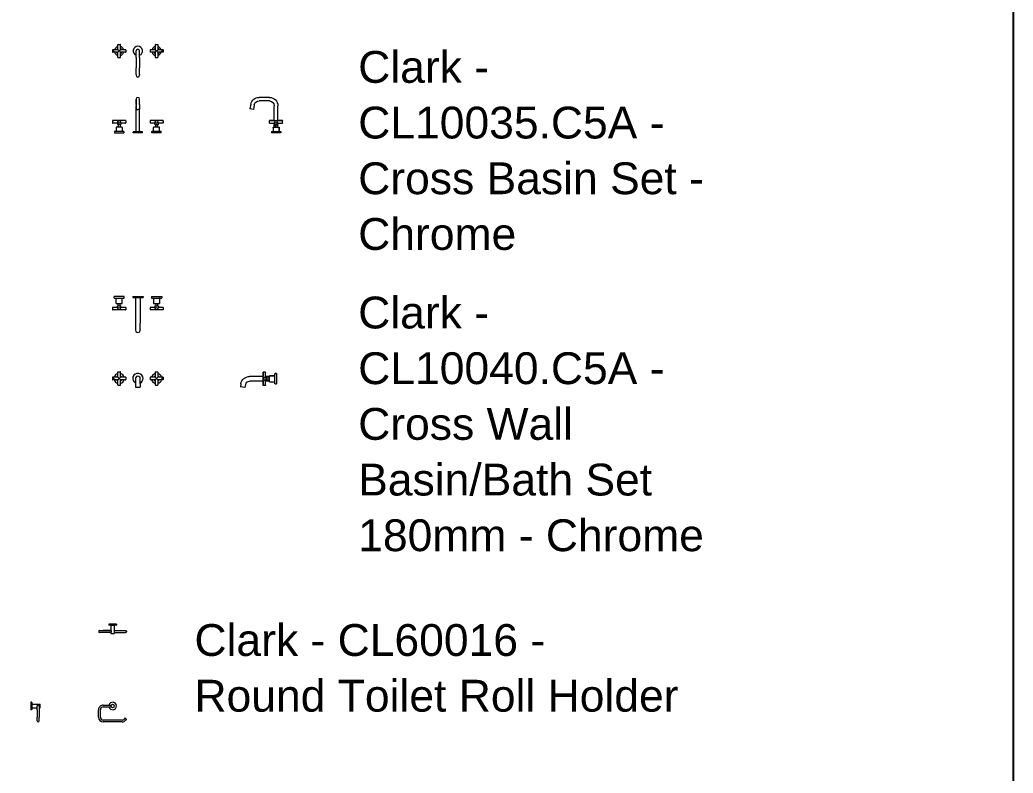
# Model space of a CAD drawing. Header units: millimetres. Extents: x 6670 to 127750, y 41694 to 79093.
# Drawn here: x 80443 to 85751, y 49210 to 53235 of the extents above; entities that cross this region are included whole.
import ezdxf

# ---------------------------------------------------------------- set-up
doc = ezdxf.new("R2010")
doc.units = ezdxf.units.MM
doc.header["$LTSCALE"] = 1000
doc.layers.add('I-E_40_15-FIXTURES', color=8, linetype='Continuous', lineweight=13)
doc.layers.add('I-Z_20_10_90-TEXT', color=7, linetype='Continuous', lineweight=13)
doc.styles.add('1.7mm THIN', font='HelveticaNowDisplay-Thin.ttf', dxfattribs={"height": 1.7})

# ---------------------------------------------------------------- blocks, each defined once
blk = doc.blocks.new('CL10035.C5A - Cross Basin Set - Chrome - plan')
for p, q in [((-135, 6.2), (-135, 0)), ((-106.7, 6.7), (-134.5, 6.7)), ((-130, 0), (-130, 1.5)), ((-130, 1.5), (-129.8, 1.3)), ((-130, 1.5), (-130, 0)), ((-130, 1.5), (-129.8, 1.3)), ((-129.8, 1.3), (-129.8, 0.1)), ((-129.8, 1.3), (-129.8, 0.1)), ((-129.8, 1.3), (-129.8, 0.1)), ((-127.8, 0.1), (-129.8, 0.1)), ((-127.7, 0.1), (-129.8, 0.1)), ((-127.8, 0.1), (-127.8, 1.5)), ((-127.8, 1.5), (-127.6, 1.3)), ((-127.7, 1.5), (-127.7, 0.1)), ((-127.7, 1.5), (-127.6, 1.3)), ((-127.6, 1.3), (-127.6, 0)), ((-127.6, 1.3), (-127.6, 0)), ((-127.6, 1.3), (-127.6, 0)), ((-106.7, 6.7), (-106.7, 34.5)), ((-106.7, 6.7), (-106.7, 6.7)), ((-106.7, 6.7), (-106.7, 6.7)), ((-100, 0), (-106.7, 6.7)), ((-106.2, 35), (-97, 35)), ((-100, 0), (-96.8, 3.2)), ((-97, 35), (-93.8, 35)), ((-93.3, 6.7), (-96.8, 3.2)), ((-93.3, 6.7), (-93.3, 34.5)), ((-93.3, 6.7), (-93.3, 6.7)), ((-93.3, 6.7), (-93.3, 6.7)), ((-65.5, 6.7), (-93.3, 6.7)), ((-65, 6.2), (-65, 0)), ((-9.5, -34.5), (-9.5, 0)), ((9.5, -34.5), (9.5, 0)), ((65, 6.2), (65, 0)), ((93.3, 6.7), (65.5, 6.7)), ((93.3, 34.5), (93.3, 6.7)), ((93.3, 6.7), (93.3, 6.7)), ((93.3, 6.7), (93.3, 6.7)), ((93.3, 6.7), (96.8, 3.2)), ((93.8, 35), (97, 35)), ((100, 0), (96.8, 3.2)), ((97, 35), (106.2, 35)), ((100, 0), (106.7, 6.7)), ((106.7, 34.5), (106.7, 6.7)), ((106.7, 6.7), (106.7, 6.7)), ((106.7, 6.7), (106.7, 6.7)), ((134.5, 6.7), (106.7, 6.7)), ((131, 1), (130.9, 1)), ((131, 1), (130.9, 1)), ((130.9, 1), (131, 1)), ((130.9, 1), (130.9, 1)), ((130.9, 1), (131, 1)), ((131.1, 1.1), (131, 1)), ((131, 1), (131.1, 1.1)), ((131, 1), (131.1, 1.1)), ((131.1, 1), (131, 1)), ((131, 1), (131, 1)), ((131.1, 1.1), (131.1, 1.1)), ((135, 6.2), (135, 0)), ((-135, 0), (-135, -6.2)), ((-106.7, -6.7), (-134.5, -6.7)), ((-130, -1.5), (-130, 0)), ((-130, -1.5), (-130, 0)), ((-130, -1.5), (-129.8, -1.3)), ((-130, -1.5), (-129.8, -1.3)), ((-129.8, -0.1), (-129.8, -1.3)), ((-129.8, -0.1), (-127.8, -0.1)), ((-129.8, -0.1), (-129.8, -1.3)), ((-127.7, -0.1), (-129.8, -0.1)), ((-129.8, -0.1), (-129.8, -1.3)), ((-127.8, -1.5), (-127.8, -0.1)), ((-127.8, -1.5), (-127.6, -1.3)), ((-127.7, -0.1), (-127.7, -1.5)), ((-127.7, -1.5), (-127.6, -1.3)), ((-127.6, 0), (-127.6, -1.3)), ((-127.6, 0), (-127.6, -1.3)), ((-127.6, -1.3), (-127.6, 0)), ((-100, 0), (-106.7, -6.7)), ((-106.7, -6.7), (-106.7, -6.7)), ((-106.7, -6.7), (-106.7, -6.7)), ((-106.7, -34.5), (-106.7, -6.7)), ((-106.2, -35), (-97, -35)), ((-100, 0), (-96.8, -3.2)), ((-97, -35), (-93.8, -35)), ((-93.3, -6.7), (-96.8, -3.2)), ((-93.3, -6.7), (-93.3, -6.7)), ((-93.3, -6.7), (-93.3, -6.7)), ((-65.5, -6.7), (-93.3, -6.7)), ((-93.3, -34.5), (-93.3, -6.7)), ((-65, 0), (-65, -6.2)), ((-9.5, -34.5), (-9.5, -90.7)), ((9.5, -34.5), (9.5, -90.7)), ((65, 0), (65, -6.2)), ((93.3, -6.7), (65.5, -6.7)), ((93.3, -6.7), (96.8, -3.2)), ((93.3, -6.7), (93.3, -6.7)), ((93.3, -6.7), (93.3, -6.7)), ((93.3, -6.7), (93.3, -34.5)), ((93.8, -35), (97, -35)), ((100, 0), (96.8, -3.2)), ((97, -35), (106.2, -35)), ((100, 0), (106.7, -6.7)), ((106.7, -6.7), (106.7, -6.7)), ((106.7, -6.7), (106.7, -6.7)), ((106.7, -6.7), (106.7, -34.5)), ((134.5, -6.7), (106.7, -6.7)), ((128.5, -0.1), (128.5, 0)), ((128.5, 0), (128.5, 0)), ((128.5, 0), (128.5, 0)), ((128.7, 0), (128.7, 0)), ((128.7, 0), (128.7, 0)), ((131, -1.1), (130.9, -1)), ((131, -1), (130.9, -1)), ((130.9, -1), (130.9, -1)), ((131, -1.1), (130.9, -1)), ((131, -1.1), (130.9, -1)), ((131.1, -1.1), (131, -1)), ((131.1, -1.1), (131, -1.1)), ((131.1, -1.1), (131, -1.1)), ((131.1, -1.1), (131, -1.1)), ((131.1, -1.1), (131.1, -1.1)), ((135, 0), (135, -6.2)), ((-9.5, -125.6), (-9.5, -90.7)), ((9.5, -125.6), (9.5, -90.7)), ((-9.5, -125.6), (-9.5, -129.9)), ((9.5, -125.6), (9.5, -129.9))]:
    blk.add_line(p, q)
for centre, radius, start, end in [((-134.5, 6.2), 0.5, 90, 180), ((-100, 0), 25, 105.5454, 164.4548), ((-100, 0), 16, 114.7558, 155.2444), ((-106.2, 34.5), 0.5, 90, 180), ((-100, 0), 9.5, 134.8508, 135.1492), ((-93.8, 34.5), 0.5, 0, 90), ((-100, 0), 25, 15.5452, 74.4548), ((-100, 0), 16, 24.7556, 65.2444), ((-100, 0), 9.5, 44.8508, 45.1492), ((-65.5, 6.2), 0.5, 0, 90), ((0, 0), 25, 292.3337, 247.6663), ((0, 0), 9.5, 89.998, 179.9973), ((0, 0), 9.5, 0.0027, 90.002), ((0, 0), 9.5, 0.0055, 0.0725), ((65.5, 6.2), 0.5, 90, 180), ((100, 0), 25, 105.5454, 164.4548), ((100, 0), 16, 114.7558, 155.2444), ((93.8, 34.5), 0.5, 90, 180), ((100, 0), 9.5, 134.8508, 135.1492), ((106.2, 34.5), 0.5, 0, 90), ((100, 0), 25, 15.5452, 74.4548), ((100, 0), 16, 24.7556, 65.2444), ((100, 0), 9.5, 44.8508, 45.1492), ((130, 0), 1.51, 90.0684, 179.3612), ((130, 0), 1.5, 90.1175, 179.4071), ((130, 0), 1.35, 90.0657, 179.2944), ((130, 0), 1.34, 90.0659, 179.2895), ((130, 0), 1.35, 90.1141, 179.3446), ((130, 0), 1.35, 90.0654, 179.2946), ((130, 0), 1.5, 44.8179, 90.1704), ((130, 0), 1.49, 45.2582, 90.1646), ((130, 0), 1.34, 47.0845, 90.0728), ((130, 0), 1.32, 46.7521, 90.0893), ((130, 0), 1.33, 47.0264, 90.0693), ((130, 0), 1.34, 47.0846, 90.0728), ((134.5, 6.2), 0.5, 0, 90), ((-134.5, -6.2), 0.5, 180, 270), ((-100, 0), 25, 195.5454, 254.4546), ((-100, 0), 16, 204.7558, 245.2442), ((-100, 0), 9.5, 224.8508, 225.1492), ((-106.2, -34.5), 0.5, 180, 270), ((-93.8, -34.5), 0.5, 270, 360), ((-100, 0), 16, 294.7556, 335.2442), ((-100, 0), 25, 285.5452, 344.4546), ((-100, 0), 9.5, 314.8508, 315.1492), ((-65.5, -6.2), 0.5, 270, 0), ((65.5, -6.2), 0.5, 180, 270), ((100, 0), 25, 195.5454, 254.4546), ((100, 0), 16, 204.7558, 245.2442), ((100, 0), 9.5, 224.8508, 225.1492), ((93.8, -34.5), 0.5, 180, 270), ((106.2, -34.5), 0.5, 270, 360), ((100, 0), 16, 294.7556, 335.2442), ((100, 0), 25, 285.5452, 344.4546), ((100, 0), 9.5, 314.8508, 315.1492), ((130, 0), 1.51, 180.0717, 269.9341), ((130, 0), 1.5, 180.0231, 269.8841), ((130, 0), 1.35, 180.0683, 269.9384), ((130, 0), 1.34, 180.0686, 269.9384), ((130, 0), 1.35, 180.0187, 269.8892), ((130, 0), 1.35, 180.0676, 269.9388), ((130, 0), 1.33, 269.9187, 312.9636), ((130, 0), 1.32, 269.9199, 313.283), ((130, 0), 1.33, 269.9186, 312.9635), ((130, 0), 1.33, 269.9254, 313.0173), ((130, 0), 1.5, 269.8434, 315.1414), ((130, 0), 1.49, 269.8731, 314.6786), ((134.5, -6.2), 0.5, 270, 0)]:
    blk.add_arc(centre, radius, start, end)
for start_param, end_param in [(3.141315, 4.712103), (4.712675, 6.283463)]:
    blk.add_ellipse((0, -129.9), major_axis=(9.5, 0), ratio=0.985128, start_param=start_param, end_param=end_param)
blk = doc.blocks.new('CL10035.C5A - Cross Basin Set - Chrome - front')
for p, q in [((-9.5, 151.5), (-9.5, 180)), ((-9.5, 180), (-9.5, 144.5)), ((9.5, 151.5), (9.5, 180)), ((-9.5, 151.5), (-9.5, 127.1)), ((-9.5, 5.1), (-9.5, 144.5)), ((9.5, 151.5), (9.5, 127.1)), ((9.5, 5.1), (9.5, 127.1)), ((-135, 65.2), (-135, 52.8)), ((-130, 65.7), (-134.5, 65.7)), ((-129.8, 65.7), (-130, 65.7)), ((-130, 65.5), (-130, 65.7)), ((-130, 65.5), (-130, 65.7)), ((-130, 65.7), (-130, 65.5)), ((-127.6, 65.7), (-130, 65.7)), ((-130, 65.5), (-129.8, 65.6)), ((-130, 65.5), (-129.8, 65.6)), ((-130, 65.5), (-129.8, 65.6)), ((-130, 65.5), (-129.8, 65.6)), ((-130, 65.5), (-130, 65.5)), ((-130, 65.5), (-130, 65.5)), ((-129.8, 65.7), (-129.8, 65.6)), ((-129.8, 65.7), (-127.7, 65.7)), ((-129.8, 65.7), (-127.8, 65.7)), ((-129.8, 65.7), (-129.8, 65.6)), ((-127.7, 65.7), (-129.8, 65.7)), ((-127.7, 65.7), (-129.8, 65.7)), ((-129.8, 65.7), (-129.8, 65.6)), ((-129.8, 65.6), (-129.8, 65.6)), ((-127.8, 65.5), (-127.8, 65.7)), ((-127.8, 65.5), (-127.6, 65.6)), ((-127.6, 65.7), (-127.7, 65.7)), ((-127.7, 65.5), (-127.7, 65.7)), ((-127.7, 65.7), (-127.7, 65.5)), ((-127.7, 65.5), (-127.6, 65.6)), ((-127.7, 65.5), (-127.6, 65.6)), ((-127.7, 65.5), (-127.6, 65.6)), ((-127.7, 65.5), (-127.7, 65.5)), ((-100, 65.7), (-127.6, 65.7)), ((-127.6, 65.7), (-127.6, 65.6)), ((-127.6, 65.6), (-127.6, 65.7)), ((-127.6, 65.6), (-127.6, 65.6)), ((-106.7, 59), (-106.7, 59)), ((-65.5, 65.7), (-100, 65.7)), ((-93.3, 59), (-93.3, 59)), ((-65, 65.2), (-65, 52.8)), ((65, 65.2), (65, 52.8)), ((100, 65.7), (65.5, 65.7)), ((93.3, 59), (93.3, 59)), ((128.5, 65.7), (100, 65.7)), ((106.7, 59), (106.7, 59)), ((128.7, 65.7), (128.5, 65.7)), ((128.5, 65.7), (128.5, 65.7)), ((128.7, 65.7), (128.5, 65.7)), ((134.5, 65.7), (128.7, 65.7)), ((128.7, 65.7), (128.7, 65.7)), ((128.7, 65.7), (128.7, 65.7)), ((131, 65.6), (130.9, 65.6)), ((131, 65.6), (130.9, 65.6)), ((131.1, 65.6), (131, 65.6)), ((131.1, 65.6), (131, 65.6)), ((131.1, 65.6), (131.1, 65.6)), ((131.1, 65.6), (131.1, 65.6)), ((135, 65.2), (135, 52.8)), ((-109.5, 52.3), (-134.5, 52.3)), ((-125, 7), (-125, 0)), ((-125, 0), (-112, 0)), ((-111.7, 7.5), (-124.5, 7.5)), ((-116, 29.5), (-116, 8)), ((-107.4, 30), (-115.5, 30)), ((-112, 0), (-75, 0)), ((-75.5, 7.5), (-111.7, 7.5)), ((-109.5, 52.3), (-109.5, 45.5)), ((-104.3, 45), (-109, 45)), ((-84.5, 30), (-107.4, 30)), ((-104.7, 45), (-104.7, 30)), ((-91, 45), (-104.3, 45)), ((-95.3, 45), (-95.3, 30)), ((-65.5, 52.3), (-90.5, 52.3)), ((-90.5, 52.3), (-90.5, 45.5)), ((-84, 29.5), (-84, 8)), ((-75, 7), (-75, 0)), ((-25, 0), (-25, 4.5)), ((0, 0), (-25, 0)), ((0, 5), (-24.5, 5)), ((0, 5), (-9.4, 5)), ((9.4, 5), (0, 5)), ((24.5, 5), (0, 5)), ((25, 0), (0, 0)), ((25, 0), (25, 4.5)), ((90.5, 52.3), (65.5, 52.3)), ((75, 0), (75, 7)), ((112, 0), (75, 0)), ((111.7, 7.5), (75.5, 7.5)), ((84, 8), (84, 29.5)), ((107.4, 30), (84.5, 30)), ((90.5, 45.5), (90.5, 52.3)), ((104.3, 45), (91, 45)), ((95.3, 30), (95.3, 45)), ((109, 45), (104.3, 45)), ((104.7, 30), (104.7, 45)), ((115.5, 30), (107.4, 30)), ((134.5, 52.3), (109.5, 52.3)), ((109.5, 45.5), (109.5, 52.3)), ((124.5, 7.5), (111.7, 7.5)), ((125, 0), (112, 0)), ((116, 8), (116, 29.5)), ((125, 0), (125, 7))]:
    blk.add_line(p, q)
for points in [[(-9.5, 127.1), (-9.5, 126.9), (-9.4, 126.8), (-9.2, 126.6), (-9, 126.5), (-8.7, 126.3), (-8.2, 126.1), (-7.5, 125.9), (-6.5, 125.8), (-5.3, 125.6), (-3.7, 125.4), (-1.9, 125.3), (0, 125.3)], [(9.5, 127.1), (9.5, 126.9), (9.4, 126.8), (9.2, 126.6), (9, 126.5), (8.7, 126.3), (8.2, 126.1), (7.5, 125.9), (6.5, 125.8), (5.3, 125.6), (3.7, 125.4), (1.9, 125.3), (0, 125.3)], [(-106.7, 59), (-106.8, 58.3), (-106.9, 57.6), (-107.1, 56.9), (-107.2, 56.4), (-107.4, 55.9), (-107.6, 55.5), (-107.8, 55), (-108.2, 54.2), (-108.6, 53.6), (-108.9, 53.2), (-109.5, 52.3)], [(-90.5, 52.3), (-91, 53.1), (-91.4, 53.7), (-92, 54.6), (-92.3, 55.2), (-92.6, 55.9), (-92.8, 56.5), (-93, 57.2), (-93.2, 57.8), (-93.2, 58.4), (-93.3, 59)], [(90.5, 52.3), (91, 53.1), (91.4, 53.7), (92, 54.6), (92.3, 55.2), (92.6, 55.9), (92.8, 56.5), (93, 57.2), (93.2, 57.8), (93.2, 58.4), (93.3, 59)], [(106.7, 59), (106.8, 58.3), (106.9, 57.6), (107.1, 56.9), (107.2, 56.4), (107.4, 55.9), (107.6, 55.5), (107.8, 55), (108.2, 54.2), (108.6, 53.6), (108.9, 53.2), (109.5, 52.3)]]:
    blk.add_lwpolyline(points)
for centre in [(-100, 59), (100, 59)]:
    blk.add_circle(centre, 6.7)
for centre, radius, start, end in [((0, 180), 9.5, 89.998, 179.9973), ((0, 180), 9.5, 0.0027, 90.002), ((-134.5, 65.2), 0.5, 90, 180), ((-65.5, 65.2), 0.5, 0, 90), ((65.5, 65.2), 0.5, 90, 180), ((130, 72.2), 6.7, 256.9364, 269.8723), ((130, 72.2), 6.7, 256.8512, 269.8686), ((130, 72.2), 6.7, 256.9362, 269.8725), ((130, 72.2), 6.69, 256.9173, 269.8719), ((130, 72.2), 6.65, 258.2419, 269.9275), ((130, 72.2), 6.64, 258.2246, 269.9272), ((130, 72.1), 6.54, 270.0082, 279.4033), ((130, 72.1), 6.5, 270.0068, 278.0683), ((130, 72.1), 6.53, 270.0121, 279.2686), ((134.5, 65.2), 0.5, 0, 90), ((-134.5, 52.8), 0.5, 180, 270), ((-124.5, 7), 0.5, 90, 180), ((-116.5, 8), 0.5, 270, 0), ((-115.5, 29.5), 0.5, 90, 180), ((-109, 45.5), 0.5, 180, 270), ((-91, 45.5), 0.5, 270, 360), ((-84.5, 29.5), 0.5, 360, 90), ((-83.5, 8), 0.5, 180, 270), ((-75.5, 7), 0.5, 0, 90), ((-65.5, 52.8), 0.5, 270, 0), ((-24.5, 4.5), 0.5, 90, 180), ((-9.4, 5.1), 0.1, 180, 270), ((9.4, 5.1), 0.1, 270, 0), ((24.5, 4.5), 0.5, 0, 90), ((65.5, 52.8), 0.5, 180, 270), ((75.5, 7), 0.5, 90, 180), ((83.5, 8), 0.5, 270, 0), ((84.5, 29.5), 0.5, 90, 180), ((91, 45.5), 0.5, 180, 270), ((109, 45.5), 0.5, 270, 360), ((115.5, 29.5), 0.5, 360, 90), ((116.5, 8), 0.5, 180, 270), ((124.5, 7), 0.5, 0, 90), ((134.5, 52.8), 0.5, 270, 0)]:
    blk.add_arc(centre, radius, start, end)
blk = doc.blocks.new('CL10035.C5A - Cross Basin Set - Chrome - side')
for p, q in [((36.1, 189.5), (92.3, 189.5)), ((36.1, 170.5), (92.3, 170.5)), ((-8, 65.7), (-8, 144.5)), ((11, 65.7), (11, 144.5)), ((117.8, 149.9), (122.1, 125.5)), ((122.3, 125.3), (140.6, 128.5)), ((136.5, 153.2), (140.8, 128.8)), ((-33.5, 53.6), (-33.5, 65.2)), ((-33.5, 52.8), (-33.5, 53.6)), ((1.2, 65.7), (-33, 65.7)), ((-33, 65.7), (-8, 65.7)), ((-5.2, 59), (-5.2, 59)), ((0.1, 65.5), (0.1, 65.5)), ((0.1, 65.5), (0.1, 65.5)), ((36, 65.7), (1.9, 65.7)), ((3, 65.5), (3, 65.5)), ((3, 65.5), (3, 65.5)), ((8.2, 59), (8.3, 59)), ((11, 65.7), (36, 65.7)), ((36.5, 53.6), (36.5, 65.2)), ((36.5, 52.8), (36.5, 53.6)), ((-8, 52.3), (-33, 52.3)), ((-23.5, 0), (-23.5, 7)), ((-23.5, 7), (-23.5, 0)), ((-23.5, 0), (-23.5, 4.5)), ((-23.5, 0), (23.5, 0)), ((23, 7.5), (-23, 7.5)), ((-14.5, 8), (-14.5, 29.5)), ((-14.5, 29.5), (-14.5, 8)), ((15.1, 30), (-14, 30)), ((-8, 52.3), (-8, 45.5)), ((-8, 45.5), (-8, 52.3)), ((-8, 30), (-8, 52.3)), ((9.4, 45), (-7.5, 45)), ((-3.2, 45), (-3.2, 30)), ((6.2, 45), (6.2, 30)), ((10.5, 45), (9.4, 45)), ((11, 52.3), (11, 45.5)), ((36, 52.3), (11, 52.3)), ((11, 30), (11, 45.5)), ((17, 30), (15.1, 30)), ((17.5, 29.5), (17.5, 8)), ((26, 7.5), (23, 7.5)), ((23.5, 0), (26.5, 0)), ((26.5, 7), (26.5, 0))]:
    blk.add_line(p, q)
for points in [[(-5.2, 59), (-5.2, 58.6), (-5.2, 58.3), (-5.4, 57.5), (-5.6, 56.8), (-5.8, 56.1), (-6.1, 55.4), (-6.5, 54.6), (-6.8, 54.1), (-7.4, 53.1)], [(9.9, 54.1), (9.5, 54.7), (9.2, 55.3), (9, 55.7), (8.8, 56.2), (8.6, 56.9), (8.4, 57.7), (8.3, 58), (8.3, 58.4), (8.3, 59)]]:
    blk.add_lwpolyline(points)
blk.add_circle((1.5, 59), 6.7)
for centre, radius, start, end in [((36.5, 145), 44.5, 90.6009, 180.6009), ((36.5, 145), 25.5, 91.0485, 181.0485), ((92.7, 145), 44.5, 10.6009, 90.6009), ((92.7, 145), 25.5, 11.0485, 91.0485), ((122.3, 125.5), 0.2, 190, 280), ((140.6, 128.7), 0.2, 280, 10), ((-33, 65.2), 0.5, 90, 180), ((-33, 65.2), 0.5, 90, 180), ((-33, 70), 30.7, 324.7678, 326.6225), ((1.5, 59), 6.7, 77.2771, 102.6989), ((1.5, 59), 6.7, 77.2771, 102.6989), ((1.5, 59), 6.71, 77.2771, 102.6989), ((1.5, 59), 6.71, 90.6741, 102.7149), ((1.5, 59), 6.71, 77.2604, 89.3824), ((29.8, 65.9), 23.2, 210.5953, 213.4083), ((36.1, 70), 30.6, 213.3762, 215.2324), ((36, 65.2), 0.5, 0, 90), ((-33, 52.8), 0.5, 180, 270), ((-33, 52.8), 0.5, 180, 270), ((-23, 7), 0.5, 90, 180), ((-23, 7), 0.5, 90, 180), ((-15, 8), 0.5, 270, 0), ((-15, 8), 0.5, 270, 0), ((-14, 29.5), 0.5, 90, 180), ((-14, 29.5), 0.5, 90, 180), ((-7.5, 45.5), 0.5, 180, 270), ((10.5, 45.5), 0.5, 270, 360), ((17, 29.5), 0.5, 0, 90), ((17, 29.5), 0.5, 0, 90), ((18, 8), 0.5, 180, 270), ((26, 7), 0.5, 360, 90), ((26, 7), 0.5, 360, 90), ((36, 52.8), 0.5, 270, 360)]:
    blk.add_arc(centre, radius, start, end)
blk = doc.blocks.new('CL10040.C5A - Cross Wall BasinBath Set 180mm - Chrome - plan')
for p, q in [((-86.8, 0), (-127.5, 0)), ((-127.5, -7), (-127.5, 0)), ((-97.7, 0), (-104.7, 0)), ((-95.3, 0), (-97.7, 0)), ((-72.5, 0), (-86.8, 0)), ((-72.5, -7), (-72.5, 0)), ((-27.5, 0), (-27.5, -4.5)), ((-27.5, 0), (27.5, 0)), ((-12.5, 0), (12.5, 0)), ((27.5, 0), (27.5, -4.5)), ((72.5, 0), (86.8, 0)), ((72.5, 0), (72.5, -7)), ((86.8, 0), (127.5, 0)), ((95.3, 0), (97.7, 0)), ((97.7, 0), (104.7, 0)), ((127.5, 0), (127.5, -7)), ((-127, -7.5), (-87.1, -7.5)), ((-116, -36.5), (-116, -8)), ((-115.5, -37), (-92.6, -37)), ((-109.5, -57.3), (-109.5, -50.5)), ((-109, -50), (-95.7, -50)), ((-104.7, -50), (-104.7, -37)), ((-95.7, -50), (-91, -50)), ((-95.3, -50), (-95.3, -37)), ((-92.6, -37), (-84.5, -37)), ((-90.5, -57.3), (-90.5, -50.5)), ((-87.1, -7.5), (-73, -7.5)), ((-84, -36.5), (-84, -8)), ((-27, -5), (27, -5)), ((-12.5, -5), (-12.5, -142.7)), ((12.5, -5), (12.5, -142.7)), ((73, -7.5), (87.1, -7.5)), ((84, -8), (84, -36.5)), ((84.5, -37), (92.6, -37)), ((87.1, -7.5), (127, -7.5)), ((90.5, -50.5), (90.5, -57.3)), ((91, -50), (95.7, -50)), ((92.6, -37), (115.5, -37)), ((95.3, -37), (95.3, -50)), ((95.7, -50), (109, -50)), ((104.7, -37), (104.7, -50)), ((109.5, -50.5), (109.5, -57.3)), ((116, -8), (116, -36.5)), ((-135, -57.8), (-135, -70.2)), ((-109.5, -57.3), (-134.5, -57.3)), ((-130, -70.7), (-134.5, -70.7)), ((-130, -70.5), (-129.8, -70.6)), ((-130, -70.7), (-130, -70.5)), ((-130, -70.7), (-130, -70.5)), ((-130, -70.5), (-129.8, -70.6)), ((-130, -70.5), (-130, -70.5)), ((-130, -70.5), (-130, -70.7)), ((-130, -70.5), (-129.8, -70.6)), ((-130, -70.5), (-129.8, -70.6)), ((-130, -70.5), (-129.8, -70.6)), ((-130, -70.7), (-130, -70.5)), ((-129.8, -70.7), (-130, -70.7)), ((-127.6, -70.7), (-130, -70.7)), ((-129.8, -70.7), (-130, -70.7)), ((-129.8, -70.6), (-129.8, -70.7)), ((-129.8, -70.6), (-129.8, -70.6)), ((-129.8, -70.6), (-129.8, -70.7)), ((-127.7, -70.7), (-129.8, -70.7)), ((-127.8, -70.7), (-129.8, -70.7)), ((-127.7, -70.7), (-129.8, -70.7)), ((-127.7, -70.7), (-129.8, -70.7)), ((-127.7, -70.7), (-129.8, -70.7)), ((-127.8, -70.7), (-127.8, -70.5)), ((-127.8, -70.5), (-127.6, -70.6)), ((-127.7, -70.5), (-127.6, -70.6)), ((-127.7, -70.7), (-127.7, -70.5)), ((-127.7, -70.5), (-127.7, -70.5)), ((-127.7, -70.5), (-127.7, -70.7)), ((-127.7, -70.5), (-127.6, -70.6)), ((-127.7, -70.5), (-127.6, -70.6)), ((-127.7, -70.5), (-127.6, -70.6)), ((-127.7, -70.7), (-127.7, -70.6)), ((-127.6, -70.7), (-127.7, -70.7)), ((-127.6, -70.7), (-127.7, -70.7)), ((-127.6, -70.6), (-127.6, -70.7)), ((-127.6, -70.6), (-127.6, -70.7)), ((-127.6, -70.6), (-127.6, -70.7)), ((-127.6, -70.7), (-127.6, -70.6)), ((-127.6, -70.6), (-127.6, -70.6)), ((-127.6, -70.6), (-127.6, -70.7)), ((-127.6, -70.6), (-127.6, -70.7)), ((-100, -70.7), (-127.6, -70.7)), ((-106.7, -64), (-106.7, -64)), ((-65.5, -70.7), (-100, -70.7)), ((-93.3, -64), (-93.3, -64)), ((-65.5, -57.3), (-90.5, -57.3)), ((-65, -57.8), (-65, -70.2)), ((65, -57.8), (65, -70.2)), ((90.5, -57.3), (65.5, -57.3)), ((100, -70.7), (65.5, -70.7)), ((93.3, -64), (93.3, -64)), ((128.5, -70.7), (100, -70.7)), ((106.7, -64), (106.7, -64)), ((134.5, -57.3), (109.5, -57.3)), ((128.7, -70.7), (128.5, -70.7)), ((128.5, -70.7), (128.5, -70.7)), ((128.7, -70.7), (128.5, -70.7)), ((134.5, -70.7), (128.7, -70.7)), ((131, -70.6), (130.9, -70.6)), ((130.9, -70.6), (131, -70.6)), ((131, -70.6), (131.1, -70.6)), ((131.1, -70.6), (131.1, -70.6)), ((131.1, -70.6), (131.1, -70.6)), ((135, -57.8), (135, -70.2)), ((-12.5, -142.7), (-12.5, -177.2)), ((12.5, -177.2), (12.5, -142.7)), ((-12.5, -177.2), (-12.5, -180)), ((12.5, -177.2), (12.5, -180))]:
    blk.add_line(p, q)
for points in [[(-109.5, -57.3), (-109, -58.1), (-108.6, -58.7), (-108, -59.6), (-107.7, -60.2), (-107.4, -60.9), (-107.2, -61.5), (-107, -62.2), (-106.8, -62.8), (-106.8, -63.4), (-106.7, -64)], [(-93.3, -64), (-93.2, -63.3), (-93.1, -62.6), (-92.9, -61.9), (-92.8, -61.4), (-92.6, -60.9), (-92.4, -60.5), (-92.2, -60), (-91.8, -59.2), (-91.4, -58.6), (-91.1, -58.2), (-90.5, -57.3)], [(93.3, -64), (93.2, -63.3), (93.1, -62.6), (92.9, -61.9), (92.8, -61.4), (92.6, -60.9), (92.4, -60.5), (92.2, -60), (91.8, -59.2), (91.4, -58.6), (91.1, -58.2), (90.5, -57.3)], [(109.5, -57.3), (109, -58.1), (108.6, -58.7), (108, -59.6), (107.7, -60.2), (107.4, -60.9), (107.2, -61.5), (107, -62.2), (106.8, -62.8), (106.8, -63.4), (106.7, -64)]]:
    blk.add_lwpolyline(points)
for centre in [(-100, -64), (100, -64)]:
    blk.add_circle(centre, 6.7)
for centre, radius, start, end in [((-127, -7), 0.5, 180, 270), ((-116.5, -8), 0.5, 360, 90), ((-115.5, -36.5), 0.5, 180, 270), ((-109, -50.5), 0.5, 90, 180), ((-91, -50.5), 0.5, 0, 90), ((-84.5, -36.5), 0.5, 270, 0), ((-83.5, -8), 0.5, 90, 180), ((-73, -7), 0.5, 270, 360), ((-27, -4.5), 0.5, 180, 270), ((27, -4.5), 0.5, 270, 0), ((73, -7), 0.5, 180, 270), ((83.5, -8), 0.5, 360, 90), ((84.5, -36.5), 0.5, 180, 270), ((91, -50.5), 0.5, 90, 180), ((109, -50.5), 0.5, 0, 90), ((115.5, -36.5), 0.5, 270, 0), ((116.5, -8), 0.5, 90, 180), ((127, -7), 0.5, 270, 360), ((-134.5, -57.8), 0.5, 90, 180), ((-134.5, -70.2), 0.5, 180, 270), ((-65.5, -57.8), 0.5, 0, 90), ((-65.5, -70.2), 0.5, 270, 0), ((65.5, -57.8), 0.5, 90, 180), ((65.5, -70.2), 0.5, 180, 270), ((130, -77.6), 7.07, 90.2691, 102.5166), ((130, -77.6), 7.07, 90.2726, 102.6019), ((130, -77.6), 7.07, 90.2689, 102.5167), ((130, -77.6), 7.06, 90.2696, 102.5351), ((130, -77.6), 7.05, 90.2188, 101.2261), ((130, -77.2), 6.7, 80.9594, 89.9846), ((130, -77.2), 6.7, 80.8198, 89.9817), ((130, -77.2), 6.7, 80.9595, 89.9846), ((130, -77.2), 6.69, 80.9461, 89.9845), ((130, -77.3), 6.7, 82.1683, 89.9799), ((130, -77.3), 6.7, 82.1792, 89.9833), ((130, -77.3), 6.69, 82.1552, 89.9802), ((134.5, -57.8), 0.5, 0, 90), ((134.5, -70.2), 0.5, 270, 0)]:
    blk.add_arc(centre, radius, start, end)
blk.add_ellipse((0, -180), major_axis=(12.5, 0), ratio=0.985049, start_param=3.141591, end_param=6.283187)
blk = doc.blocks.new('CL10040.C5A - Cross Wall BasinBath Set 180mm - Chrome - side')
for p, q in [((0, 25.8), (0, -25.8)), ((0, 25.8), (7, 25.8)), ((7, 25.8), (0, 25.8)), ((0, 25.8), (4.5, 25.8)), ((7.5, -25.4), (7.5, 25.3)), ((8, 14.3), (36.5, 14.3)), ((36.5, 14.3), (8, 14.3)), ((37, -15.3), (37, 13.8)), ((37, 10.8), (57.3, 10.8)), ((50, 3), (37, 3)), ((50, -9.6), (50, 7.3)), ((57.3, 7.8), (50.5, 7.8)), ((57.3, 7.8), (57.3, 32.8)), ((57.8, 33.3), (58.6, 33.3)), ((58.6, 33.3), (70.2, 33.3)), ((64, 5.1), (64, 5)), ((70.7, -1.3), (70.7, 32.8)), ((70.7, 32.8), (70.7, 10.8)), ((70.7, 10.8), (142.7, 10.8)), ((0, -25.8), (0, -29.2)), ((7, -29.2), (0, -29.2)), ((7.5, -28.7), (7.5, -25.4)), ((36.5, -17.7), (8, -17.7)), ((50, -6.4), (37, -6.4)), ((37, -14.2), (57.3, -14.2)), ((37, -17.2), (37, -15.3)), ((50, -10.7), (50, -9.6)), ((57.3, -11.2), (50.5, -11.2)), ((57.3, -36.2), (57.3, -11.2)), ((57.8, -36.7), (58.6, -36.7)), ((58.6, -36.7), (70.2, -36.7)), ((64, -8.4), (64, -8.4)), ((70.5, -0.2), (70.5, -0.2)), ((70.5, -0.2), (70.5, -0.2)), ((70.5, -3.2), (70.5, -3.2)), ((70.5, -3.2), (70.5, -3.2)), ((70.7, -36.2), (70.7, -2)), ((70.7, -14.2), (70.7, -36.2)), ((70.7, -14.2), (142.7, -14.2)), ((164.9, -32.8), (167.7, -48.7)), ((167.9, -48.8), (180, -46.7)), ((180, -46.7), (192.1, -44.5)), ((189.5, -28.4), (192.3, -44.3))]:
    blk.add_line(p, q)
for points in [[(64, 5.1), (63.6, 5.1), (63.3, 5.1), (62.5, 5.2), (61.8, 5.4), (61.1, 5.6), (60.4, 6), (59.6, 6.3), (59.1, 6.7), (58.1, 7.3)], [(59.1, -10), (59.7, -9.7), (60.3, -9.4), (60.7, -9.2), (61.2, -9), (61.9, -8.7), (62.7, -8.6), (63, -8.5), (63.4, -8.4), (64, -8.4)]]:
    blk.add_lwpolyline(points)
blk.add_circle((64, -1.7), 6.7)
for centre, radius, start, end in [((7, 25.3), 0.5, 0, 90), ((7, 25.3), 0.5, 0, 90), ((8, 14.8), 0.5, 180, 270), ((8, 14.8), 0.5, 180, 270), ((36.5, 13.8), 0.5, 0, 90), ((36.5, 13.8), 0.5, 0, 90), ((50.5, 7.3), 0.5, 90, 180), ((57.8, 32.8), 0.5, 90, 180), ((57.8, 32.8), 0.5, 90, 180), ((75, 32.9), 30.7, 234.7678, 236.6225), ((70.2, 32.8), 0.5, 0, 90), ((70.2, 32.8), 0.5, 0, 90), ((142.7, -36.7), 47.5, 9.9997, 90.0001), ((7, -28.7), 0.5, 270, 360), ((7, -28.7), 0.5, 270, 360), ((8, -18.2), 0.5, 90, 180), ((36.5, -17.2), 0.5, 270, 360), ((36.5, -17.2), 0.5, 270, 360), ((50.5, -10.7), 0.5, 180, 270), ((75, -36.2), 30.6, 123.3762, 125.2324), ((57.8, -36.2), 0.5, 180, 270), ((70.9, -30), 23.2, 120.5953, 123.4083), ((70.2, -36.2), 0.5, 270, 360), ((64, -1.7), 6.7, 347.2771, 12.6989), ((64, -1.7), 6.7, 347.2771, 12.6989), ((64, -1.7), 6.71, 347.2771, 12.6989), ((64, -1.7), 6.71, 0.6741, 12.7149), ((64, -1.7), 6.7, 0, 12.6989), ((64, -1.7), 6.7, 347.2771, 0), ((64, -1.7), 6.71, 347.2604, 359.3824), ((142.7, -36.7), 22.5, 9.9997, 90.0003), ((167.9, -48.6), 0.2, 190, 280), ((192.1, -44.4), 0.2, 280, 10)]:
    blk.add_arc(centre, radius, start, end)
blk = doc.blocks.new('CL10040.C5A - Cross Wall BasinBath Set 180mm - Chrome - front')
for p, q in [((-135, 6.2), (-135, 0)), ((-135, 0), (-135, -6.2)), ((-106.7, 6.7), (-134.5, 6.7)), ((-130, 0), (-130, 1.5)), ((-130, 1.5), (-129.8, 1.3)), ((-130, 1.5), (-130, 0)), ((-130, 1.5), (-129.8, 1.3)), ((-130, -1.5), (-130, 0)), ((-130, -1.5), (-130, 0)), ((-129.8, 1.3), (-129.8, 0.1)), ((-129.8, 1.3), (-129.8, 0.1)), ((-129.8, 1.3), (-129.8, 0.1)), ((-129.8, 1.3), (-129.8, 0.1)), ((-127.8, 0.1), (-129.8, 0.1)), ((-127.7, 0.1), (-129.8, 0.1)), ((-127.8, 0.1), (-127.8, 1.5)), ((-127.8, 1.5), (-127.6, 1.3)), ((-127.7, 1.5), (-127.7, 0.1)), ((-127.7, 1.5), (-127.6, 1.3)), ((-127.6, 1.3), (-127.6, 0)), ((-127.6, 1.3), (-127.6, 0)), ((-127.6, 1.3), (-127.6, 0)), ((-127.6, 1.3), (-127.6, 0)), ((-127.6, 0), (-127.6, -1.3)), ((-127.6, 0), (-127.6, -1.3)), ((-127.6, -1.3), (-127.6, 0)), ((-127.6, 0), (-127.6, -1.3)), ((-106.7, 6.7), (-106.7, 34.5)), ((-106.7, 6.7), (-106.7, 6.7)), ((-106.7, 6.7), (-106.7, 6.7)), ((-100, 0), (-106.7, 6.7)), ((-100, 0), (-106.7, -6.7)), ((-106.2, 35), (-97, 35)), ((-100, 0), (-96.8, 3.2)), ((-100, 0), (-96.8, -3.2)), ((-97, 35), (-93.8, 35)), ((-93.3, 6.7), (-96.8, 3.2)), ((-93.3, 6.7), (-93.3, 34.5)), ((-93.3, 6.7), (-93.3, 6.7)), ((-93.3, 6.7), (-93.3, 6.7)), ((-65.5, 6.7), (-93.3, 6.7)), ((-65, 6.2), (-65, 0)), ((-65, 0), (-65, -6.2)), ((-12.5, 0), (-12.5, -28.9)), ((12.5, -28.9), (12.5, 0)), ((65, 6.2), (65, 0)), ((65, 0), (65, -6.2)), ((93.3, 6.7), (65.5, 6.7)), ((93.3, 34.5), (93.3, 6.7)), ((93.3, 6.7), (93.3, 6.7)), ((93.3, 6.7), (93.3, 6.7)), ((93.3, 6.7), (96.8, 3.2)), ((93.8, 35), (97, 35)), ((100, 0), (96.8, 3.2)), ((100, 0), (96.8, -3.2)), ((97, 35), (106.2, 35)), ((100, 0), (106.7, 6.7)), ((100, 0), (106.7, -6.7)), ((106.7, 34.5), (106.7, 6.7)), ((106.7, 6.7), (106.7, 6.7)), ((106.7, 6.7), (106.7, 6.7)), ((134.5, 6.7), (106.7, 6.7)), ((128.5, 0), (128.5, 0)), ((128.5, 0), (128.5, 0)), ((128.7, 0), (128.7, 0)), ((128.7, 0), (128.7, 0)), ((131, 1), (130.9, 1)), ((131, 1), (130.9, 1)), ((130.9, 1), (131, 1)), ((130.9, 1), (130.9, 1)), ((130.9, 1), (131, 1)), ((131.1, 1.1), (131, 1)), ((131.1, 1.1), (131, 1)), ((131, 1), (131.1, 1.1)), ((131, 1), (131.1, 1.1)), ((131, 1), (131, 1)), ((131.1, 1.1), (131.1, 1.1)), ((135, 6.2), (135, 0)), ((135, 0), (135, -6.2)), ((-106.7, -6.7), (-134.5, -6.7)), ((-130, -1.5), (-129.8, -1.3)), ((-130, -1.5), (-129.8, -1.3)), ((-129.8, -0.1), (-129.8, -1.3)), ((-129.8, -0.1), (-127.8, -0.1)), ((-129.8, -0.1), (-129.8, -1.3)), ((-127.7, -0.1), (-129.8, -0.1)), ((-129.8, -0.1), (-129.8, -1.3)), ((-129.8, -0.1), (-129.8, -1.3)), ((-127.8, -1.5), (-127.8, -0.1)), ((-127.8, -1.5), (-127.6, -1.3)), ((-127.7, -0.1), (-127.7, -1.5)), ((-127.7, -1.5), (-127.6, -1.3)), ((-106.7, -6.7), (-106.7, -6.7)), ((-106.7, -6.7), (-106.7, -6.7)), ((-106.7, -34.5), (-106.7, -6.7)), ((-106.2, -35), (-97, -35)), ((-97, -35), (-93.8, -35)), ((-93.3, -6.7), (-96.8, -3.2)), ((-93.3, -6.7), (-93.3, -6.7)), ((-93.3, -6.7), (-93.3, -6.7)), ((-65.5, -6.7), (-93.3, -6.7)), ((-93.3, -34.5), (-93.3, -6.7)), ((-12.5, -28.9), (-12.5, -44.8)), ((12.5, -28.9), (12.5, -44.8)), ((93.3, -6.7), (65.5, -6.7)), ((93.3, -6.7), (96.8, -3.2)), ((93.3, -6.7), (93.3, -6.7)), ((93.3, -6.7), (93.3, -6.7)), ((93.3, -6.7), (93.3, -34.5)), ((93.8, -35), (97, -35)), ((97, -35), (106.2, -35)), ((106.7, -6.7), (106.7, -6.7)), ((106.7, -6.7), (106.7, -6.7)), ((106.7, -6.7), (106.7, -34.5)), ((134.5, -6.7), (106.7, -6.7)), ((128.5, -0.1), (128.5, 0)), ((131, -1.1), (130.9, -1)), ((131, -1), (130.9, -1)), ((130.9, -1), (130.9, -1)), ((131, -1.1), (130.9, -1)), ((131, -1.1), (130.9, -1)), ((131.1, -1.1), (131, -1)), ((131.1, -1.1), (131, -1.1)), ((131.1, -1.1), (131, -1.1)), ((131.1, -1.1), (131, -1.1)), ((131.1, -1.1), (131.1, -1.1))]:
    blk.add_line(p, q)
blk.add_lwpolyline([(-12.5, -44.8), (-12.5, -45), (-12.4, -45.1), (-12.3, -45.3), (-12.1, -45.5), (-11.8, -45.6), (-11.4, -45.8), (-10.8, -46), (-10, -46.3), (-8.9, -46.5), (-7.6, -46.7), (-6, -46.9), (-4.1, -47), (-2.1, -47.1), (0.2, -47.1), (2.5, -47.1), (4.5, -47), (6.4, -46.8), (8, -46.6), (9.2, -46.4), (10.1, -46.2), (10.9, -46), (11.5, -45.8), (11.9, -45.6), (12.1, -45.4), (12.3, -45.3), (12.4, -45.1), (12.5, -45), (12.5, -44.8)])
for centre, radius, start, end in [((-134.5, 6.2), 0.5, 90, 180), ((-100, 0), 27.5, 104.1013, 165.8988), ((-100, 0), 16, 114.7558, 155.2444), ((-106.2, 34.5), 0.5, 90, 180), ((-100, 0), 9.5, 134.8508, 135.1492), ((-93.8, 34.5), 0.5, 0, 90), ((-100, 0), 27.5, 14.1012, 75.8988), ((-100, 0), 16, 24.7556, 65.2444), ((-100, 0), 9.5, 44.8508, 45.1492), ((-65.5, 6.2), 0.5, 0, 90), ((0, 0), 27.5, 0, 242.9643), ((0, 0), 12.6, 0, 187.2238), ((0, 0), 12.5, 0, 180), ((0, 0), 27.5, 297.0357, 0), ((0, 0), 12.6, 352.7763, 0), ((65.5, 6.2), 0.5, 90, 180), ((100, 0), 27.5, 104.1013, 165.8988), ((100, 0), 16, 114.7558, 155.2444), ((93.8, 34.5), 0.5, 90, 180), ((100, 0), 9.5, 134.8508, 135.1492), ((106.2, 34.5), 0.5, 0, 90), ((100, 0), 27.5, 14.1012, 75.8988), ((100, 0), 16, 24.7556, 65.2444), ((100, 0), 9.5, 44.8508, 45.1492), ((130, 0), 1.51, 90.0684, 179.3612), ((130, 0), 1.5, 90.1175, 179.4071), ((130, 0), 1.35, 90.0657, 179.2944), ((130, 0), 1.34, 90.0659, 179.2895), ((130, 0), 1.35, 90.1141, 179.3446), ((130, 0), 1.35, 90.0654, 179.2946), ((130, 0), 1.5, 44.8179, 90.1704), ((130, 0), 1.49, 45.2582, 90.1646), ((130, 0), 1.34, 47.0845, 90.0728), ((130, 0), 1.32, 46.7521, 90.0893), ((130, 0), 1.33, 47.0264, 90.0693), ((130, 0), 1.34, 47.0846, 90.0728), ((134.5, 6.2), 0.5, 0, 90), ((-134.5, -6.2), 0.5, 180, 270), ((-100, 0), 27.5, 194.1013, 255.8987), ((-100, 0), 16, 204.7558, 245.2442), ((-100, 0), 9.5, 224.8508, 225.1492), ((-106.2, -34.5), 0.5, 180, 270), ((-93.8, -34.5), 0.5, 270, 360), ((-100, 0), 16, 294.7556, 335.2442), ((-100, 0), 27.5, 284.1012, 345.8986), ((-100, 0), 9.5, 314.8508, 315.1492), ((-65.5, -6.2), 0.5, 270, 0), ((65.5, -6.2), 0.5, 180, 270), ((100, 0), 27.5, 194.1013, 255.8987), ((100, 0), 16, 204.7558, 245.2442), ((100, 0), 9.5, 224.8508, 225.1492), ((93.8, -34.5), 0.5, 180, 270), ((106.2, -34.5), 0.5, 270, 360), ((100, 0), 16, 294.7556, 335.2442), ((100, 0), 27.5, 284.1012, 345.8986), ((100, 0), 9.5, 314.8508, 315.1492), ((130, 0), 1.51, 180.0717, 269.9341), ((130, 0), 1.5, 180.0231, 269.8841), ((130, 0), 1.35, 180.0683, 269.9384), ((130, 0), 1.34, 180.0686, 269.9384), ((130, 0), 1.35, 180.0187, 269.8892), ((130, 0), 1.35, 180.0676, 269.9388), ((130, 0), 1.33, 269.9187, 312.9636), ((130, 0), 1.32, 269.9199, 313.283), ((130, 0), 1.33, 269.9186, 312.9635), ((130, 0), 1.33, 269.9254, 313.0173), ((130, 0), 1.5, 269.8434, 315.1414), ((130, 0), 1.49, 269.8731, 314.6786), ((134.5, -6.2), 0.5, 270, 0)]:
    blk.add_arc(centre, radius, start, end)
blk = doc.blocks.new('Clark - CL60016 - Round Roilet Roll Holder - Side')
at = {"color": 0, "linetype": 'ByBlock', "lineweight": -2, "transparency": 16777216}
for p, q in [((0, 20), (0, 0)), ((6, 20), (0, 20)), ((0, 0), (0, -20)), ((6.5, 19.5), (6.5, 0)), ((6.5, 0), (6.5, -19.5)), ((6.6, 8.9), (6.6, 0)), ((6.6, 0), (6.6, -8.9)), ((6.7, 9), (49.5, 9)), ((35, -20), (35, 0)), ((45, 0), (45, -20)), ((50, 0), (50, 8.5)), ((50, -8.5), (50, 0)), ((6, -20), (0, -20)), ((6.7, -9), (35, -9)), ((35, -20), (35, -60)), ((45, -9), (49.5, -9)), ((45, -20), (45, -60)), ((35, -80), (35, -60)), ((45, -80), (45, -60)), ((45, -72.9), (45, -68.4)), ((45, -80), (45, -72.9))]:
    blk.add_line(p, q, dxfattribs=at)
for centre, radius, start, end in [((6, 19.5), 0.5, 0, 90), ((6.7, 8.9), 0.1, 90, 180), ((40, 0), 5.1, 348.6239, 191.3763), ((40, 0), 5, 0, 180), ((49.5, 8.5), 0.5, 0, 90), ((6, -19.5), 0.5, 270, 0), ((6.7, -8.9), 0.1, 180, 270), ((49.5, -8.5), 0.5, 270, 0), ((40, -80), 5, 180, 0)]:
    blk.add_arc(centre, radius, start, end, dxfattribs=at)
blk = doc.blocks.new('Clark - CL60016 - Round Roilet Roll Holder - Plan')
at = {"color": 0, "linetype": 'ByBlock', "lineweight": -2, "transparency": 16777216}
for p, q in [((-20, 0), (-20, -6)), ((20, 0), (-20, 0)), ((20, 0), (20, -6)), ((-70, -35), (-50, -35)), ((-70, -35), (-50, -35)), ((-50, -45), (-70, -45)), ((-50, -35), (-8.9, -35)), ((-8.9, -35), (-50, -35)), ((-8.9, -45), (-50, -45)), ((19.5, -6.5), (-19.5, -6.5)), ((-9, -6.7), (-9, -34.8)), ((-8.9, -35), (-9, -34.9)), ((-9, -45.1), (-8.9, -45)), ((-9, -45.2), (-9, -49.5)), ((8.9, -6.6), (-8.9, -6.6)), ((-8.5, -50), (8.5, -50)), ((9, -6.7), (9, -49.5)), ((9, -35), (50.6, -35)), ((9, -45), (50.6, -45)), ((50.6, -35), (65.9, -35)), ((50.6, -45), (65.9, -45)), ((65.9, -35), (69.7, -35)), ((65.9, -45), (69.7, -45))]:
    blk.add_line(p, q, dxfattribs=at)
for points in [[(-9, -34.9), (-8.5, -35.8), (-8.1, -36.6), (-7.8, -37.3), (-7.6, -38), (-7.4, -38.7), (-7.4, -39.4), (-7.3, -40), (-7.4, -40.6), (-7.4, -41.3), (-7.6, -42), (-7.8, -42.7), (-8.1, -43.5), (-8.6, -44.4), (-9, -45.1)], [(69.7, -35), (70.1, -35), (70.5, -35.1), (70.9, -35.2), (71.3, -35.4), (71.7, -35.7), (72, -36), (72.4, -36.4), (72.7, -36.8), (72.9, -37.2), (73.2, -37.7), (73.4, -38.4), (73.5, -39), (73.6, -39.7), (73.6, -40.3), (73.5, -41), (73.4, -41.6), (73.2, -42.3), (72.9, -42.8), (72.7, -43.2), (72.4, -43.6), (72, -44), (71.7, -44.3), (71.3, -44.6), (70.9, -44.8), (70.5, -44.9), (70.1, -45), (69.7, -45)]]:
    blk.add_lwpolyline(points, dxfattribs=at)
for centre, radius, start, end in [((-70, -40), 5, 90, 270), ((-19.5, -6), 0.5, 180, 270), ((-8.9, -6.7), 0.1, 90, 180), ((-8.9, -34.8), 0.1, 180, 210.2543), ((-8.9, -45.2), 0.1, 149.7457, 180), ((-8.5, -49.5), 0.5, 180, 270), ((8.5, -49.5), 0.5, 270, 0), ((8.9, -6.7), 0.1, 0, 90), ((19.5, -6), 0.5, 270, 0)]:
    blk.add_arc(centre, radius, start, end, dxfattribs=at)
blk = doc.blocks.new('Clark - CL60016 - Round Roilet Roll Holder - Front')
at = {"color": 0, "linetype": 'ByBlock', "lineweight": -2, "transparency": 16777216}
for p, q in [((-50, 5), (-7.5, 5)), ((-75, -60), (-75, -20)), ((-65, -60), (-65, -20)), ((-50, -5), (-7.5, -5)), ((50.6, -75), (-50, -75)), ((50.6, -85), (-50, -85)), ((65.8, -65.2), (62.1, -69.6)), ((66.6, -65.1), (70, -68)), ((73.5, -71.6), (69.8, -76.1)), ((70, -68), (73.4, -70.9))]:
    blk.add_line(p, q, dxfattribs=at)
blk.add_circle((0, 0), 9, dxfattribs=at)
for centre, radius, start, end in [((-50, -20), 25, 89.9997, 180.0005), ((0, 0), 20, 194.4776, 165.5226), ((-50, -20), 15, 89.9995, 180.0005), ((-50, -60), 25, 180, 270), ((-50, -60), 15, 180, 270), ((50.6, -60), 15, 270, 320), ((50.6, -60), 25, 270, 320), ((66.2, -65.5), 0.5, 50, 140), ((73.1, -71.3), 0.5, 320, 50)]:
    blk.add_arc(centre, radius, start, end, dxfattribs=at)

msp = doc.modelspace()

# ---------------------------------------------------------------- linework, layer by layer
msp.add_lwpolyline([(54251.2, 69393.4), (85750.8, 69393.4), (85750.8, 41693.7), (54251.2, 41693.7)], close=True)

# ---------------------------------------------------------------- block references
at = {"layer": 'I-E_40_15-FIXTURES'}
for name, p in [('CL10035.C5A - Cross Basin Set - Chrome - plan', (81073.3, 53068.7)), ('CL10035.C5A - Cross Basin Set - Chrome - front', (81073.3, 52631.2)), ('CL10040.C5A - Cross Wall BasinBath Set 180mm - Chrome - plan', (81073.3, 51756.2)), ('CL10040.C5A - Cross Wall BasinBath Set 180mm - Chrome - front', (81073.3, 51318.7)), ('Clark - CL60016 - Round Roilet Roll Holder - Plan', (80938.3, 50006.2)), ('Clark - CL60016 - Round Roilet Roll Holder - Side', (80500.8, 49568.7)), ('Clark - CL60016 - Round Roilet Roll Holder - Front', (80938.3, 49568.7))]:
    msp.add_blockref(name, p, dxfattribs=at)
at = {"layer": 'I-E_40_15-FIXTURES', "xscale": -1}
for name, p in [('CL10035.C5A - Cross Basin Set - Chrome - side', (81813.3, 52631.2)), ('CL10040.C5A - Cross Wall BasinBath Set 180mm - Chrome - side', (81813.3, 51318.7))]:
    msp.add_blockref(name, p, dxfattribs=at)

# ---------------------------------------------------------------- texts
at = {"layer": 'I-Z_20_10_90-TEXT', "char_height": 170, "attachment_point": 1, "line_spacing_factor": 1.05, "style": '1.7mm THIN'}
for s, insert, width in [('Clark - CL10035.C5A - Cross Basin Set - Chrome', (82250.8, 53068.7), 2187.5), ('Clark - CL10040.C5A - Cross Wall Basin/Bath Set 180mm - Chrome', (82250.8, 51756.2), 2187.5), ('Clark - CL60016 - Round Toilet Roll Holder', (81375.8, 50006.2), 2625)]:
    msp.add_mtext(s, dxfattribs=dict(at, insert=insert, width=width))

doc.saveas('drawing.dxf')
